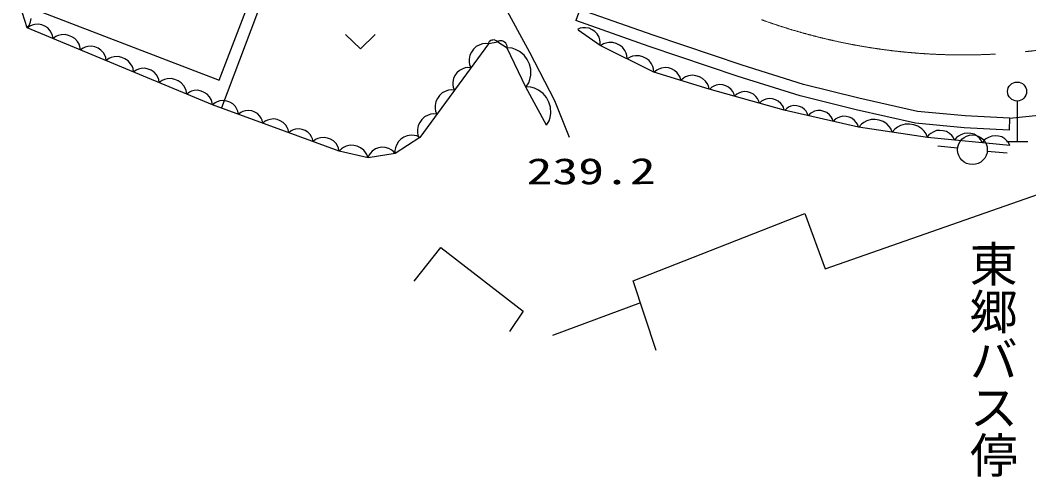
# Model space of a CAD drawing. Units: millimetres, scale not verified. Extents: x 40000 to 680000, y 20000 to 380000.
# Drawn here: x 70143 to 120993, y 250326 to 273351 of the extents above; entities that cross this region are included whole.
import ezdxf
from ezdxf.enums import TextEntityAlignment as Align

# ---------------------------------------------------------------- set-up
doc = ezdxf.new("R2010")
doc.units = ezdxf.units.MM
doc.header["$LTSCALE"] = 1000
doc.linetypes.add('CHAIN', pattern=[18.5, 12, -1.5, 3.5, -1.5])
doc.layers.add('M-BGD', color=7, linetype='Continuous', lineweight=25)
doc.layers.add('M-BMK', color=2, linetype='CHAIN', lineweight=13)
doc.layers.add('M-BGD-HTXT', color=7, linetype='Continuous')
doc.styles.add('@ＭＳ ゴシック', font='')
doc.styles.add('ＭＳ ゴシック', font='')
doc.styles.get('@ＭＳ ゴシック').set_extended_font_data('@MS Gothic')
doc.styles.get('ＭＳ ゴシック').set_extended_font_data('MS Gothic')

msp = doc.modelspace()

# ---------------------------------------------------------------- linework, layer by layer
at = {"layer": 'M-BGD'}
for p, q in [((84031, 278871), (80285, 268923)), ((80182, 270322), (83336, 278634)), ((94489, 274177), (95824, 271740)), ((70488, 272968), (70143, 274081)), ((71280, 273745), (80182, 270322)), ((98352, 273895), (98154, 273329)), ((102058, 272597), (98352, 273895)), ((70488, 272968), (70581, 273072)), ((70581, 273072), (70629, 273162)), ((70629, 273162), (70669, 273275)), ((70748, 273103), (70638, 273057)), ((70669, 273275), (70695, 273434)), ((70883, 273137), (70748, 273103)), ((71071, 273150), (70883, 273137)), ((71237, 273112), (71071, 273150)), ((71392, 273047), (71237, 273112)), ((101860, 272031), (98154, 273329)), ((79835, 269088), (70488, 272968)), ((70638, 273057), (70507, 272960)), ((71536, 272957), (71392, 273047)), ((71659, 272815), (71536, 272957)), ((71730, 272695), (71659, 272815)), ((71776, 272585), (71730, 272695)), ((71800, 272423), (71776, 272585)), ((72058, 272576), (71940, 272527)), ((72203, 272613), (72058, 272576)), ((72404, 272627), (72203, 272613)), ((72582, 272586), (72404, 272627)), ((72748, 272517), (72582, 272586)), ((86546, 272622), (87298, 271903)), ((87298, 271903), (88046, 272625)), ((98381, 272947), (98232, 272881)), ((99379, 272077), (98269, 272855)), ((98498, 272968), (98381, 272947)), ((98638, 272972), (98498, 272968)), ((98824, 272945), (98638, 272972)), ((98978, 272871), (98824, 272945)), ((99115, 272775), (98978, 272871)), ((99237, 272656), (99115, 272775)), ((99326, 272490), (99237, 272656)), ((106537, 271087), (102058, 272597)), ((71940, 272527), (71800, 272423)), ((72903, 272420), (72748, 272517)), ((73035, 272268), (72903, 272420)), ((73111, 272139), (73035, 272268)), ((73159, 272021), (73111, 272139)), ((93752, 272157), (90291, 267437)), ((93309, 272110), (93130, 272018)), ((93452, 272153), (93309, 272110)), ((93578, 272173), (93452, 272153)), ((93752, 272157), (93578, 272173)), ((93752, 272207), (93732, 272153)), ((94223, 272243), (93752, 272157)), ((93776, 272242), (93752, 272207)), ((93810, 272279), (93776, 272242)), ((93864, 272319), (93810, 272279)), ((93921, 272340), (93864, 272319)), ((93980, 272351), (93921, 272340)), ((94041, 272352), (93980, 272351)), ((94105, 272333), (94041, 272352)), ((94150, 272311), (94105, 272333)), ((94185, 272287), (94150, 272311)), ((94223, 272243), (94185, 272287)), ((94251, 272297), (94188, 272265)), ((94695, 271944), (94223, 272243)), ((94300, 272308), (94251, 272297)), ((94360, 272313), (94300, 272308)), ((94440, 272305), (94360, 272313)), ((94508, 272276), (94440, 272305)), ((94568, 272238), (94508, 272276)), ((94623, 272189), (94568, 272238)), ((94664, 272120), (94623, 272189)), ((94686, 272064), (94664, 272120)), ((94697, 272014), (94686, 272064)), ((99370, 272357), (99326, 272490)), ((99390, 272240), (99370, 272357)), ((99379, 272077), (99390, 272240)), ((102091, 270728), (99379, 272077)), ((99552, 272159), (99405, 272064)), ((99673, 272199), (99552, 272159)), ((99820, 272226), (99673, 272199)), ((100022, 272227), (99820, 272226)), ((100196, 272173), (100022, 272227)), ((100357, 272093), (100196, 272173)), ((100505, 271986), (100357, 272093)), ((73185, 271848), (73159, 272021)), ((73316, 271945), (73185, 271848)), ((73426, 271991), (73316, 271945)), ((73562, 272025), (73426, 271991)), ((73749, 272039), (73562, 272025)), ((73915, 272000), (73749, 272039)), ((74070, 271936), (73915, 272000)), ((74215, 271845), (74070, 271936)), ((74338, 271703), (74215, 271845)), ((74409, 271583), (74338, 271703)), ((74454, 271473), (74409, 271583)), ((92810, 271582), (92776, 271384)), ((92893, 271745), (92810, 271582)), ((92999, 271891), (92893, 271745)), ((93130, 272018), (92999, 271891)), ((94944, 271935), (94688, 271958)), ((94695, 271944), (94697, 272014)), ((95641, 269975), (94695, 271944)), ((95120, 271873), (94944, 271935)), ((95315, 271771), (95120, 271873)), ((95549, 271591), (95315, 271771)), ((95703, 271372), (95549, 271591)), ((95824, 271740), (97085, 269304)), ((100626, 271825), (100505, 271986)), ((100693, 271691), (100626, 271825)), ((100734, 271571), (100693, 271691)), ((100748, 271396), (100734, 271571)), ((101163, 271558), (101016, 271531)), ((101365, 271558), (101163, 271558)), ((101539, 271505), (101365, 271558)), ((106345, 270519), (101860, 272031)), ((74478, 271311), (74454, 271473)), ((74619, 271416), (74478, 271311)), ((74736, 271464), (74619, 271416)), ((74882, 271501), (74736, 271464)), ((75082, 271515), (74882, 271501)), ((75260, 271474), (75082, 271515)), ((75426, 271405), (75260, 271474)), ((75581, 271308), (75426, 271405)), ((75713, 271156), (75581, 271308)), ((75789, 271027), (75713, 271156)), ((92776, 271384), (92778, 271234)), ((92778, 271234), (92797, 271108)), ((92797, 271108), (92865, 270947)), ((95817, 271134), (95703, 271372)), ((95892, 270877), (95817, 271134)), ((100895, 271490), (100748, 271396)), ((101016, 271531), (100895, 271490)), ((101700, 271425), (101539, 271505)), ((101848, 271318), (101700, 271425)), ((101969, 271157), (101848, 271318)), ((102036, 271023), (101969, 271157)), ((109629, 270108), (106537, 271087)), ((75838, 270909), (75789, 271027)), ((75864, 270736), (75838, 270909)), ((75995, 270833), (75864, 270736)), ((76105, 270879), (75995, 270833)), ((76240, 270913), (76105, 270879)), ((76428, 270927), (76240, 270913)), ((76593, 270888), (76428, 270927)), ((76749, 270824), (76593, 270888)), ((76893, 270733), (76749, 270824)), ((77016, 270591), (76893, 270733)), ((77087, 270471), (77016, 270591)), ((92063, 270563), (91986, 270411)), ((92162, 270699), (92063, 270563)), ((92284, 270818), (92162, 270699)), ((92451, 270903), (92284, 270818)), ((92585, 270944), (92451, 270903)), ((92703, 270962), (92585, 270944)), ((92865, 270947), (92703, 270962)), ((95844, 270366), (95887, 270582)), ((95887, 270582), (95892, 270877)), ((102077, 270902), (102036, 271023)), ((102091, 270728), (102077, 270902)), ((104884, 269871), (102091, 270728)), ((102233, 270831), (102111, 270722)), ((102338, 270886), (102233, 270831)), ((102469, 270934), (102338, 270886)), ((102655, 270965), (102469, 270934)), ((102823, 270943), (102655, 270965)), ((102984, 270893), (102823, 270943)), ((103137, 270817), (102984, 270893)), ((103272, 270688), (103137, 270817)), ((103355, 270575), (103272, 270688)), ((103411, 270470), (103355, 270575)), ((103833, 270539), (103692, 270488)), ((104032, 270572), (103833, 270539)), ((104213, 270548), (104032, 270572)), ((104385, 270495), (104213, 270548)), ((77133, 270361), (77087, 270471)), ((77157, 270200), (77133, 270361)), ((77297, 270304), (77157, 270200)), ((77415, 270352), (77297, 270304)), ((77560, 270389), (77415, 270352)), ((77761, 270403), (77560, 270389)), ((77939, 270362), (77761, 270403)), ((78105, 270293), (77939, 270362)), ((78260, 270196), (78105, 270293)), ((78391, 270044), (78260, 270196)), ((78468, 269915), (78391, 270044)), ((91986, 270411), (91954, 270226)), ((91954, 270226), (91956, 270086)), ((91956, 270086), (91974, 269969)), ((95641, 269975), (95783, 270190)), ((95783, 270190), (95844, 270366)), ((103450, 270311), (103411, 270470)), ((103580, 270428), (103450, 270311)), ((103692, 270488), (103580, 270428)), ((104548, 270414), (104385, 270495)), ((104694, 270275), (104548, 270414)), ((104782, 270154), (104694, 270275)), ((104842, 270041), (104782, 270154)), ((104884, 269871), (104842, 270041)), ((105114, 270023), (105018, 269969)), ((105235, 270070), (105114, 270023)), ((105407, 270103), (105235, 270070)), ((105564, 270086), (105407, 270103)), ((105714, 270043), (105564, 270086)), ((105857, 269976), (105714, 270043)), ((109466, 269530), (106345, 270519)), ((112426, 269415), (109629, 270108)), ((78516, 269798), (78468, 269915)), ((78542, 269624), (78516, 269798)), ((78673, 269722), (78542, 269624)), ((78783, 269767), (78673, 269722)), ((78919, 269802), (78783, 269767)), ((79106, 269815), (78919, 269802)), ((79272, 269776), (79106, 269815)), ((79427, 269712), (79272, 269776)), ((79571, 269622), (79427, 269712)), ((79694, 269480), (79571, 269622)), ((91284, 269552), (91178, 269407)), ((91415, 269679), (91284, 269552)), ((91594, 269771), (91415, 269679)), ((91737, 269815), (91594, 269771)), ((91863, 269834), (91737, 269815)), ((92037, 269818), (91863, 269834)), ((91974, 269969), (92037, 269818)), ((95891, 269976), (95634, 269989)), ((96673, 268050), (95641, 269975)), ((96069, 269922), (95891, 269976)), ((96269, 269830), (96069, 269922)), ((96510, 269659), (96269, 269830)), ((96673, 269447), (96510, 269659)), ((108663, 268811), (104884, 269871)), ((105018, 269969), (104908, 269865)), ((105986, 269859), (105857, 269976)), ((106065, 269756), (105986, 269859)), ((106120, 269660), (106065, 269756)), ((106160, 269514), (106120, 269660)), ((106270, 269618), (106160, 269514)), ((106366, 269672), (106270, 269618)), ((106487, 269719), (106366, 269672)), ((106658, 269752), (106487, 269719)), ((106816, 269735), (106658, 269752)), ((106966, 269692), (106816, 269735)), ((107109, 269625), (106966, 269692)), ((107238, 269508), (107109, 269625)), ((107317, 269405), (107238, 269508)), ((112282, 268833), (109466, 269530)), ((79766, 269359), (79694, 269480)), ((79811, 269249), (79766, 269359)), ((79835, 269088), (79811, 269249)), ((86223, 266744), (79835, 269088)), ((79966, 269189), (79839, 269086)), ((80074, 269239), (79966, 269189)), ((80208, 269279), (80074, 269239)), ((80394, 269300), (80208, 269279)), ((80562, 269268), (80394, 269300)), ((80720, 269210), (80562, 269268)), ((80868, 269126), (80720, 269210)), ((80996, 268990), (80868, 269126)), ((91095, 269244), (91061, 269046)), ((91061, 269046), (91063, 268896)), ((91178, 269407), (91095, 269244)), ((96798, 269215), (96673, 269447)), ((96884, 268961), (96798, 269215)), ((97085, 269304), (97828, 267458)), ((107371, 269309), (107317, 269405)), ((107411, 269162), (107371, 269309)), ((107521, 269267), (107411, 269162)), ((107618, 269321), (107521, 269267)), ((107739, 269368), (107618, 269321)), ((107910, 269401), (107739, 269368)), ((108067, 269383), (107910, 269401)), ((108218, 269341), (108067, 269383)), ((108361, 269274), (108218, 269341)), ((108490, 269157), (108361, 269274)), ((108569, 269054), (108490, 269157)), ((108623, 268958), (108569, 269054)), ((108989, 269008), (108879, 268959)), ((109145, 269046), (108989, 269008)), ((109291, 269037), (109145, 269046)), ((109431, 269005), (109291, 269037)), ((109566, 268949), (109431, 269005)), ((115380, 268751), (112426, 269415)), ((120403, 269273), (120407, 267233)), ((81073, 268872), (80996, 268990)), ((81123, 268764), (81073, 268872)), ((81153, 268604), (81123, 268764)), ((81271, 268699), (81153, 268604)), ((81371, 268746), (81271, 268699)), ((81496, 268783), (81371, 268746)), ((81669, 268802), (81496, 268783)), ((81825, 268773), (81669, 268802)), ((81971, 268719), (81825, 268773)), ((82109, 268641), (81971, 268719)), ((82228, 268514), (82109, 268641)), ((82299, 268405), (82228, 268514)), ((90707, 268562), (90528, 268470)), ((90850, 268605), (90707, 268562)), ((90976, 268625), (90850, 268605)), ((91150, 268608), (90976, 268625)), ((91063, 268896), (91082, 268770)), ((91082, 268770), (91150, 268608)), ((96859, 268449), (96892, 268666)), ((96892, 268666), (96884, 268961)), ((108663, 268811), (108623, 268958)), ((112400, 267957), (108663, 268811)), ((108793, 268905), (108696, 268804)), ((108879, 268959), (108793, 268905)), ((109691, 268847), (109566, 268949)), ((109768, 268755), (109691, 268847)), ((109822, 268669), (109768, 268755)), ((109866, 268536), (109822, 268669)), ((109971, 268646), (109866, 268536)), ((110064, 268704), (109971, 268646)), ((110183, 268757), (110064, 268704)), ((110353, 268798), (110183, 268757)), ((110510, 268789), (110353, 268798)), ((110662, 268754), (110510, 268789)), ((110809, 268694), (110662, 268754)), ((110943, 268583), (110809, 268694)), ((111027, 268484), (110943, 268583)), ((111620, 268508), (111450, 268467)), ((111778, 268499), (111620, 268508)), ((111930, 268464), (111778, 268499)), ((115285, 268158), (112282, 268833)), ((117782, 268520), (115380, 268751)), ((120027, 268406), (117782, 268520)), ((120027, 268406), (123018, 268727)), ((82345, 268305), (82299, 268405)), ((82374, 268156), (82345, 268305)), ((82501, 268259), (82374, 268156)), ((82609, 268309), (82501, 268259)), ((82743, 268349), (82609, 268309)), ((82929, 268370), (82743, 268349)), ((83097, 268338), (82929, 268370)), ((83254, 268280), (83097, 268338)), ((83402, 268196), (83254, 268280)), ((83531, 268060), (83402, 268196)), ((83607, 267942), (83531, 268060)), ((90208, 268034), (90174, 267836)), ((90290, 268197), (90208, 268034)), ((90397, 268342), (90290, 268197)), ((90528, 268470), (90397, 268342)), ((96673, 268050), (96805, 268270)), ((96805, 268270), (96859, 268449)), ((111086, 268390), (111027, 268484)), ((111133, 268246), (111086, 268390)), ((111238, 268356), (111133, 268246)), ((111332, 268414), (111238, 268356)), ((111450, 268467), (111332, 268414)), ((112076, 268404), (111930, 268464)), ((112211, 268293), (112076, 268404)), ((112295, 268194), (112211, 268293)), ((112353, 268101), (112295, 268194)), ((112400, 267957), (112353, 268101)), ((112556, 268105), (112430, 267952)), ((112672, 268191), (112556, 268105)), ((112822, 268271), (112672, 268191)), ((113039, 268342), (112822, 268271)), ((113246, 268345), (113039, 268342)), ((113448, 268314), (113246, 268345)), ((113644, 268250), (113448, 268314)), ((113831, 268119), (113644, 268250)), ((113950, 267998), (113831, 268119)), ((114036, 267882), (113950, 267998)), ((114526, 268036), (114368, 267951)), ((114756, 268111), (114526, 268036)), ((114975, 268114), (114756, 268111)), ((115188, 268082), (114975, 268114)), ((115397, 268014), (115188, 268082)), ((117738, 267921), (115285, 268158)), ((115594, 267875), (115397, 268014)), ((120027, 268406), (119996, 267807)), ((83657, 267834), (83607, 267942)), ((83688, 267674), (83657, 267834)), ((83806, 267769), (83688, 267674)), ((83906, 267816), (83806, 267769)), ((84031, 267853), (83906, 267816)), ((84204, 267872), (84031, 267853)), ((84359, 267843), (84204, 267872)), ((84506, 267789), (84359, 267843)), ((84643, 267711), (84506, 267789)), ((84763, 267584), (84643, 267711)), ((84834, 267475), (84763, 267584)), ((84880, 267375), (84834, 267475)), ((89659, 267524), (89493, 267451)), ((89859, 267548), (89659, 267524)), ((90009, 267539), (89859, 267548)), ((90134, 267513), (90009, 267539)), ((90291, 267437), (90134, 267513)), ((90174, 267836), (90176, 267686)), ((90176, 267686), (90195, 267560)), ((90195, 267560), (90263, 267399)), ((115891, 267430), (112400, 267957)), ((114111, 267698), (114036, 267882)), ((114245, 267860), (114111, 267698)), ((114368, 267951), (114245, 267860)), ((115720, 267747), (115594, 267875)), ((115811, 267624), (115720, 267747)), ((115891, 267430), (115811, 267624)), ((115955, 267564), (115858, 267433)), ((116047, 267640), (115955, 267564)), ((116166, 267712), (116047, 267640)), ((116341, 267780), (116166, 267712)), ((116511, 267791), (116341, 267780)), ((116679, 267775), (116511, 267791)), ((116843, 267731), (116679, 267775)), ((117002, 267631), (116843, 267731)), ((117106, 267537), (117002, 267631)), ((117181, 267445), (117106, 267537)), ((117440, 267504), (117348, 267429)), ((117560, 267577), (117440, 267504)), ((117735, 267645), (117560, 267577)), ((117905, 267656), (117735, 267645)), ((119996, 267807), (117738, 267921)), ((118072, 267640), (117905, 267656)), ((118237, 267596), (118072, 267640)), ((118396, 267496), (118237, 267596)), ((118499, 267402), (118396, 267496)), ((119128, 267509), (118953, 267442)), ((119298, 267521), (119128, 267509)), ((119466, 267505), (119298, 267521)), ((119630, 267461), (119466, 267505)), ((84908, 267226), (84880, 267375)), ((85036, 267329), (84908, 267226)), ((85143, 267379), (85036, 267329)), ((85277, 267419), (85143, 267379)), ((85464, 267440), (85277, 267419)), ((85631, 267408), (85464, 267440)), ((85789, 267350), (85631, 267408)), ((85937, 267266), (85789, 267350)), ((86066, 267130), (85937, 267266)), ((86142, 267012), (86066, 267130)), ((86192, 266904), (86142, 267012)), ((86586, 266998), (86449, 266938)), ((86782, 267045), (86586, 266998)), ((86964, 267033), (86782, 267045)), ((87140, 266992), (86964, 267033)), ((87308, 266922), (87140, 266992)), ((90291, 267437), (89051, 266621)), ((89107, 267053), (89057, 266912)), ((89208, 267228), (89107, 267053)), ((89342, 267352), (89208, 267228)), ((89493, 267451), (89342, 267352)), ((120038, 267027), (115891, 267430)), ((117404, 266898), (116410, 267004)), ((117251, 267298), (117181, 267445)), ((117348, 267429), (117251, 267298)), ((118575, 267310), (118499, 267402)), ((118645, 267162), (118575, 267310)), ((118742, 267294), (118645, 267162)), ((118833, 267369), (118742, 267294)), ((118953, 267442), (118833, 267369)), ((119789, 267361), (119630, 267461)), ((119893, 267266), (119789, 267361)), ((119867, 267232), (120947, 267234)), ((119968, 267175), (119893, 267266)), ((120038, 267027), (119968, 267175)), ((86223, 266744), (86192, 266904)), ((86341, 266870), (86219, 266745)), ((87680, 266404), (86223, 266744)), ((86449, 266938), (86341, 266870)), ((87463, 266794), (87308, 266922)), ((87559, 266679), (87463, 266794)), ((87626, 266571), (87559, 266679)), ((87680, 266404), (87626, 266571)), ((87729, 266554), (87668, 266402)), ((89051, 266621), (87680, 266404)), ((87799, 266650), (87729, 266554)), ((87896, 266750), (87799, 266650)), ((88049, 266859), (87896, 266750)), ((88211, 266913), (88049, 266859)), ((88376, 266940), (88211, 266913)), ((88547, 266938), (88376, 266940)), ((88726, 266881), (88547, 266938)), ((88850, 266816), (88726, 266881)), ((88946, 266746), (88850, 266816)), ((89051, 266621), (88946, 266746)), ((89057, 266912), (89031, 266788)), ((89031, 266788), (89038, 266613)), ((118897, 266754), (119894, 266669)), ((110731, 260810), (122382, 264897)), ((101044, 260216), (109699, 263600)), ((109699, 263600), (110731, 260810)), ((90001, 260195), (91352, 261881)), ((91352, 261881), (95505, 258687)), ((102200, 256688), (101044, 260216)), ((101412, 259094), (96985, 257458)), ((95505, 258687), (94809, 257659))]:
    msp.add_line(p, q, dxfattribs=at)
for centre, radius in [((120402, 269753), 480), ((118150, 266818), 750)]:
    msp.add_circle(centre, radius, dxfattribs=at)
at = {"layer": 'M-BMK'}
msp.add_arc((117682, 301598), 30000, 250.1886, 306.1219, dxfattribs=at)

# ---------------------------------------------------------------- texts
at = {"layer": 'M-BGD', "style": 'ＭＳ ゴシック', "width": 1.45}
msp.add_text('239.2', height=1320, rotation=0.112, dxfattribs=at).set_placement((95674, 264675), align=Align.BOTTOM_LEFT)
at = {"layer": 'M-BGD-HTXT', "style": '@ＭＳ ゴシック'}
msp.add_text('東郷バス停', height=1767, rotation=270.112, dxfattribs=at).set_placement((119180, 262283), align=Align.MIDDLE_LEFT)

doc.saveas('drawing.dxf')
